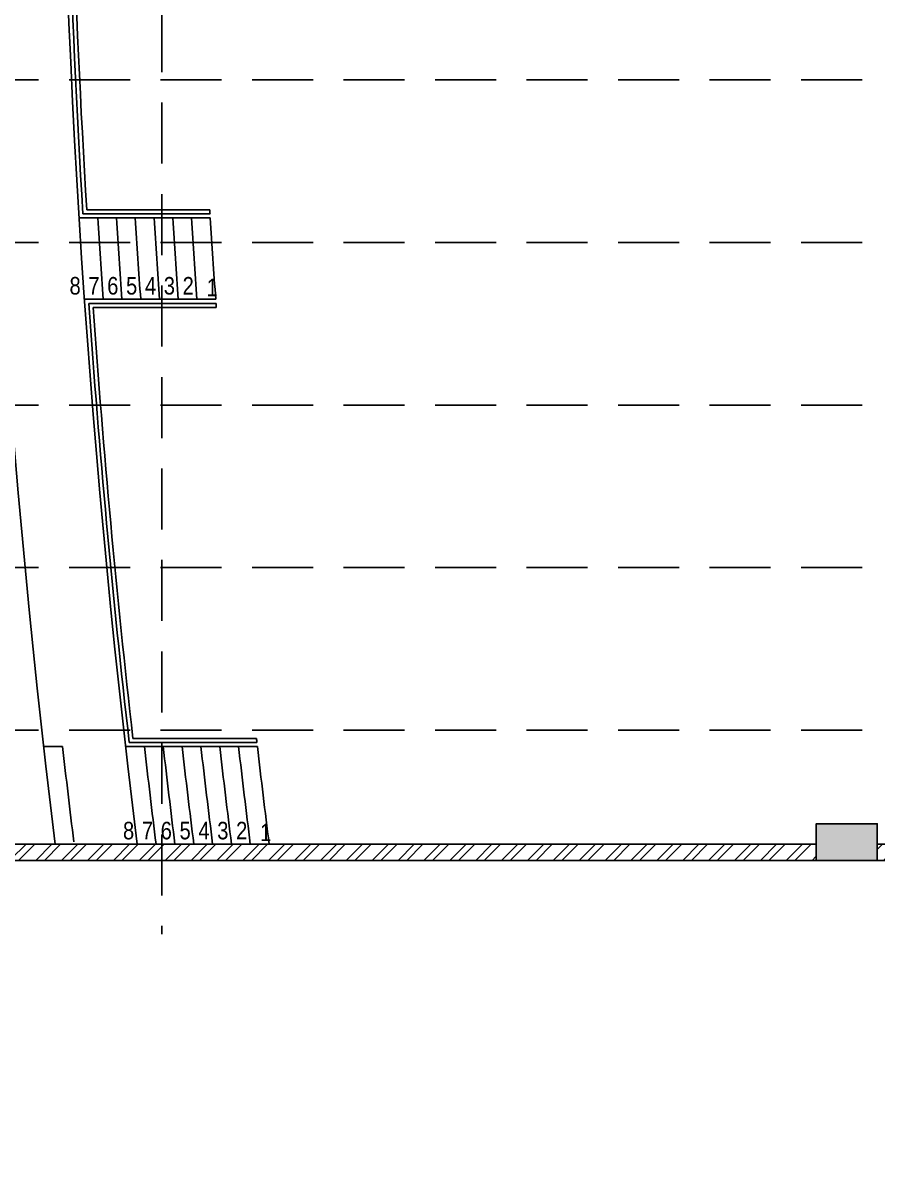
# Model space of a CAD drawing. Header units: millimetres. Extents: x 9926231 to 10238363, y -1347476 to -1088459.
# Drawn here: x 9979925 to 9990430, y -1237301 to -1223276 of the extents above; entities that cross this region are included whole.
import ezdxf

# ---------------------------------------------------------------- set-up
doc = ezdxf.new("R2010")
doc.units = ezdxf.units.MM
doc.header["$MEASUREMENT"] = 0
doc.linetypes.add('DASHED', pattern=[0.75, 0.5, -0.25])
for name, color, linetype in [('A-HATH-MSNY', 9, 'Continuous'), ('A-REFR-TARG-100', 7, 'Continuous'), ('A-STCS-RAIL', 14, 'Continuous'), ('A-STCS-STEP', 4, 'Continuous'), ('A-TEXT-NOTE-100', 4, 'Continuous'), ('A-WALL-MSNY', 3, 'Continuous'), ('S-COL', 200, 'Continuous'), ('S-HATH-CONC', 253, 'Continuous')]:
    doc.layers.add(name, color=color, linetype=linetype)
doc.styles.get("Standard").update_dxf_attribs({"font": 'arial.ttf'})

msp = doc.modelspace()

# ---------------------------------------------------------------- hatches: boundary and pattern name
at = {"layer": 'A-HATH-MSNY'}
h = msp.add_hatch(dxfattribs=at)
h.set_pattern_fill('ANSI32', color=8, scale=600, style=0)
h.set_pattern_definition([(45, (172848.92, -68706.41), (-159.099026, 159.099026), []), (45, (172955, -68706.41), (-159.099026, 159.099026), [])])
h.paths.add_polyline_path([(9989680.3, -1233376.3), (9979780.2, -1233376.3), (9979780.2, -1233576.3), (9989680.3, -1233576.3)])
h = msp.add_hatch(dxfattribs=at)
h.set_pattern_fill('ANSI32', color=8, scale=600, style=0)
h.set_pattern_definition([(45, (183274, -68706.41), (-159.099026, 159.099026), []), (45, (183380.07, -68706.41), (-159.099026, 159.099026), [])])
h.paths.add_polyline_path([(10000105.4, -1233376.3), (9990430.3, -1233376.3), (9990430.3, -1233576.3), (10000105.4, -1233576.3)])
at = {"layer": 'S-HATH-CONC'}
msp.add_hatch(color=8, dxfattribs=at).paths.add_polyline_path([(9989680.3, -1233576.1), (9989680.3, -1233126.1), (9990430.3, -1233126.1), (9990430.3, -1233576.1)])

# ---------------------------------------------------------------- linework, layer by layer
at = {"layer": 'A-REFR-TARG-100', "color": 8, "linetype": 'DASHED', "ltscale": 1500}
for p, q in [((9981634.5, -1200632.2), (9981634.5, -1234484.8)), ((9964744.1, -1223976.4), (10024515.9, -1223976.4)), ((9964744.1, -1225976.4), (10024515.9, -1225976.4)), ((9964744.1, -1227976.4), (10024515.9, -1227976.4)), ((9964744.1, -1229976.4), (10024515.9, -1229976.4)), ((9964744.1, -1231976.4), (10024515.9, -1231976.4))]:
    msp.add_line(p, q, dxfattribs=at)
at = {"layer": 'A-STCS-RAIL', "color": 8}
for p, q in [((9980711.6, -1225575.9), (9982224.4, -1225575.9)), ((9980664.6, -1225625.9), (9982227.5, -1225625.9)), ((9980736.9, -1226725.9), (9982300.8, -1226725.9)), ((9980790.5, -1226775.9), (9982304.3, -1226775.9)), ((9982804, -1232126.2), (9981233.8, -1232126.2)), ((9982798.2, -1232076.2), (9981278.4, -1232076.2))]:
    msp.add_line(p, q, dxfattribs=at)
for radius, start, end in [(124996.3, 176.483238, 183.508611), (124946.3, 176.5048, 183.487046), (123436.3, 183.529757, 183.55301), (124996.3, 184.013919, 186.499954), (123436.3, 184.064732, 184.088), (124946.3, 184.038513, 186.47949), (123436.3, 186.559102, 186.582465)]:
    msp.add_arc((10105426.6, -1217976.3), radius, start, end, dxfattribs=at)
at = {"layer": 'A-STCS-STEP', "color": 8}
for p, q in [((9980618.7, -1225675.9), (9982230.7, -1225675.9)), ((9980683.3, -1226675.9), (9982297.2, -1226675.9)), ((9980414.2, -1232176.2), (9980182.7, -1232176.2)), ((9982809.8, -1232176.2), (9981189.1, -1232176.2))]:
    msp.add_line(p, q, dxfattribs=at)
for centre, radius, start, end in [((10108995.5, -1217826.3), 129367.1, 183.922487, 183.922487), ((10108995.5, -1218108.6), 129367.1, 176.077513, 176.077513), ((10105426.6, -1217976.3), 126046.3, 172.982322, 187.017701), ((10105426.6, -1217976.3), 125046.3, 172.925915, 187.07411), ((10105426.6, -1217976.3), 124816.3, 183.536673, 183.996709), ((10105426.6, -1217976.3), 124586.3, 183.543211, 184.004099), ((10105426.6, -1217976.3), 124356.3, 183.549772, 184.011517), ((10105426.6, -1217976.3), 124126.3, 183.556358, 184.018963), ((10105426.6, -1217976.3), 123896.3, 183.562969, 184.026436), ((10105426.6, -1217976.3), 123666.3, 183.569604, 184.033937), ((10105426.6, -1217976.3), 123436.3, 183.576264, 184.041466), ((10105426.6, -1217976.3), 125816.3, 186.480324, 187.017701), ((10105426.6, -1217976.3), 124816.3, 186.53247, 187.087212), ((10105426.6, -1217976.3), 124586.3, 186.544583, 187.100364), ((10105426.6, -1217976.3), 124356.3, 186.556741, 187.113564), ((10105426.6, -1217976.3), 124126.3, 186.568944, 187.126814), ((10105426.6, -1217976.3), 123896.3, 186.581192, 187.140113), ((10105426.6, -1217976.3), 123666.3, 186.593487, 187.153463), ((10105426.6, -1217976.3), 123436.3, 186.605828, 187.166862)]:
    msp.add_arc(centre, radius, start, end, dxfattribs=at)
at = {"layer": 'A-WALL-MSNY', "color": 8}
for p, q in [((9989680.3, -1233376.2), (9979780.2, -1233376.2)), ((9982880.1, -1233376.2), (9979939.5, -1233376.2)), ((10000105.4, -1233376.2), (9990430.3, -1233376.2)), ((9989680.3, -1233576.1), (9979780.2, -1233576.2)), ((9982880.1, -1233576.2), (9979939.5, -1233576.2)), ((10000105.4, -1233576.2), (9990430.3, -1233576.2))]:
    msp.add_line(p, q, dxfattribs=at)
at = {"layer": 'S-COL', "color": 8}
msp.add_lwpolyline([(9989680.3, -1233576.1), (9990430.3, -1233576.1), (9990430.3, -1233126.1), (9989680.3, -1233126.1)], close=True, dxfattribs=at)

# ---------------------------------------------------------------- texts
at = {"layer": 'A-TEXT-NOTE-100', "color": 8, "char_height": 216, "width": 3504.548, "attachment_point": 1}
for s, insert in [('{\\fArial Narrow|b0|i0|c0|p34;8}', (9980499.7, -1226401.9)), ('{\\fArial Narrow|b0|i0|c0|p34;7}', (9980731.5, -1226401.9)), ('{\\fArial Narrow|b0|i0|c0|p34;6}', (9980963.3, -1226401.9)), ('{\\fArial Narrow|b0|i0|c0|p34;5}', (9981195, -1226401.9)), ('{\\fArial Narrow|b0|i0|c0|p34;4}', (9981426.8, -1226401.9)), ('{\\fArial Narrow|b0|i0|c0|p34;3}', (9981658.6, -1226401.9)), ('{\\fArial Narrow|b0|i0|c0|p34;2}', (9981890.4, -1226401.9)), ('{\\fArial Narrow|b0|i0|c0|p34;1}', (9982185.3, -1226423.7)), ('{\\fArial Narrow|b0|i0|c0|p34;8}', (9981157.2, -1233102.2)), ('{\\fArial Narrow|b0|i0|c0|p34;7}', (9981388.9, -1233102.2)), ('{\\fArial Narrow|b0|i0|c0|p34;6}', (9981620.7, -1233102.2)), ('{\\fArial Narrow|b0|i0|c0|p34;5}', (9981852.5, -1233102.2)), ('{\\fArial Narrow|b0|i0|c0|p34;4}', (9982084.3, -1233102.2)), ('{\\fArial Narrow|b0|i0|c0|p34;3}', (9982316.1, -1233102.2)), ('{\\fArial Narrow|b0|i0|c0|p34;2}', (9982547.9, -1233102.2)), ('{\\fArial Narrow|b0|i0|c0|p34;1}', (9982842.7, -1233123.9))]:
    msp.add_mtext(s, dxfattribs=dict(at, insert=insert))

doc.saveas('drawing.dxf')
